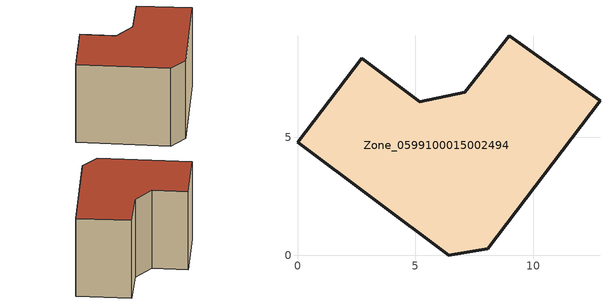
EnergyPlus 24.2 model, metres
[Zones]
Zone_0599100015002494
 floor ground (C_G): 8.08,0.27 6.42,0 0,4.78 2.72,8.36 5.18,6.51 7.09,6.9 8.99,9.3 12.83,6.54 z1.06
 wall outside (C_F): 6.42,0 8.08,0.27 12.83,6.54 8.99,9.3 7.09,6.9 5.18,6.51 2.72,8.36 0,4.78 6.42,0 z1.06:9
 roof outside (C_R): 2.72,8.36 0,4.78 6.42,0 8.08,0.27 12.83,6.54 8.99,9.3 7.09,6.9 5.18,6.51 z9
[BUILDING]
Pand.0599100015002494: North Axis=0; Terrain=City; Loads Convergence Tolerance Value=0.04; Temperature Convergence Tolerance Value=0.4; Solar Distribution=FullExterior; Maximum Number of Warmup Days=25; Minimum Number of Warmup Days=1
[Site:Location]
Rotterdam.The.Hague.AP_ZH_NLD Design_Conditions: Latitude=51.96; Longitude=4.45; Time Zone=1; Elevation=-4.5
[SITE:GROUNDTEMPERATURE:BUILDINGSURFACE]
18, 18, 18, 18, 18, 18, 18, 18, 18, 18, 18, 18
[MATERIAL] Thermal Absorptance=0.9; Solar Absorptance=0.7; Visible Absorptance=0.7
Name | Roughness | Thickness | Conductivity | Density | Specific Heat
G.TI.1975-1991 | MediumSmooth | 0.15 | 0.288461 | 540 | 1210
F.TI.1975-1991 | Rough | 0.3 | 0.230769 | 1920 | 840
R.TI.1975-1991 | MediumRough | 0.2 | 0.153846 | 1500 | 1000
[CONSTRUCTION]
C_G: G.TI.1975-1991
C_F: F.TI.1975-1991
C_R: R.TI.1975-1991
[ZONE]
Zone_0599100015002494: Type=1; Multiplier=1; Ceiling Height=Autocalculate; Volume=Autocalculate; Floor Area=autocalculate; Part of Total Floor Area=Yes
[ZONEINFILTRATION:DESIGNFLOWRATE]
Infil_Zone_0599100015002494: Zone or ZoneList or Space or SpaceList=Zone_0599100015002494; Schedule=AlwaysOn; Design Flow Rate Calculation Method=Flow/Area; Flow Rate per Floor Area=0.003; Constant Term Coefficient=1; Temperature Term Coefficient=0; Velocity Term Coefficient=0; Velocity Squared Term Coefficient=0
[HVACTEMPLATE:ZONE:IDEALLOADSAIRSYSTEM]
Zone_0599100015002494: Maximum Heating Supply Air Temperature=50; Minimum Cooling Supply Air Temperature=13; Maximum Heating Supply Air Humidity Ratio=0.0156; Minimum Cooling Supply Air Humidity Ratio=0.0077; Heating Limit=NoLimit; Cooling Limit=NoLimit; Dehumidification Control Type=ConstantSensibleHeatRatio; Cooling Sensible Heat Ratio=0.7; Dehumidification Setpoint=60; Humidification Control Type=None; Humidification Setpoint=30; Outdoor Air Method=None; Outdoor Air Flow Rate per Person=0.00944; Outdoor Air Flow Rate per Zone Floor Area=0; Outdoor Air Flow Rate per Zone=0; Demand Controlled Ventilation Type=None; Outdoor Air Economizer Type=NoEconomizer; Heat Recovery Type=None; Sensible Heat Recovery Effectiveness=0.7; Latent Heat Recovery Effectiveness=0.65
[ZONECONTROL:THERMOSTAT]
ThermostatControl_Zone_0599100015002494: Zone or ZoneList=Zone_0599100015002494; Control Type Schedule=DualSetpointControlType; Control 1=Thermostat_Zone_0599100015002494; Temperature Difference Between Cutout And Setpoint=0
[THERMOSTATSETPOINT:DUALSETPOINT]
Thermostat_Zone_0599100015002494: Heating Setpoint Temperature Schedule=HeatingSetpoint_Zone_0599100015002494; Cooling Setpoint Temperature Schedule=CoolingSetpoint_Zone_0599100015002494
[SCHEDULE:COMPACT]
HeatingSetpoint_Zone_0599100015002494: Through: 12/31, For: AllDays, Until: 24:00, 21
CoolingSetpoint_Zone_0599100015002494: Through: 12/31, For: AllDays, Until: 24:00, 24
DualSetpointControlType: Through: 12/31, For: AllDays, Until: 24:00, 4
AlwaysOn: Through: 12/31, For: AllDays, Until: 24:00, 1
